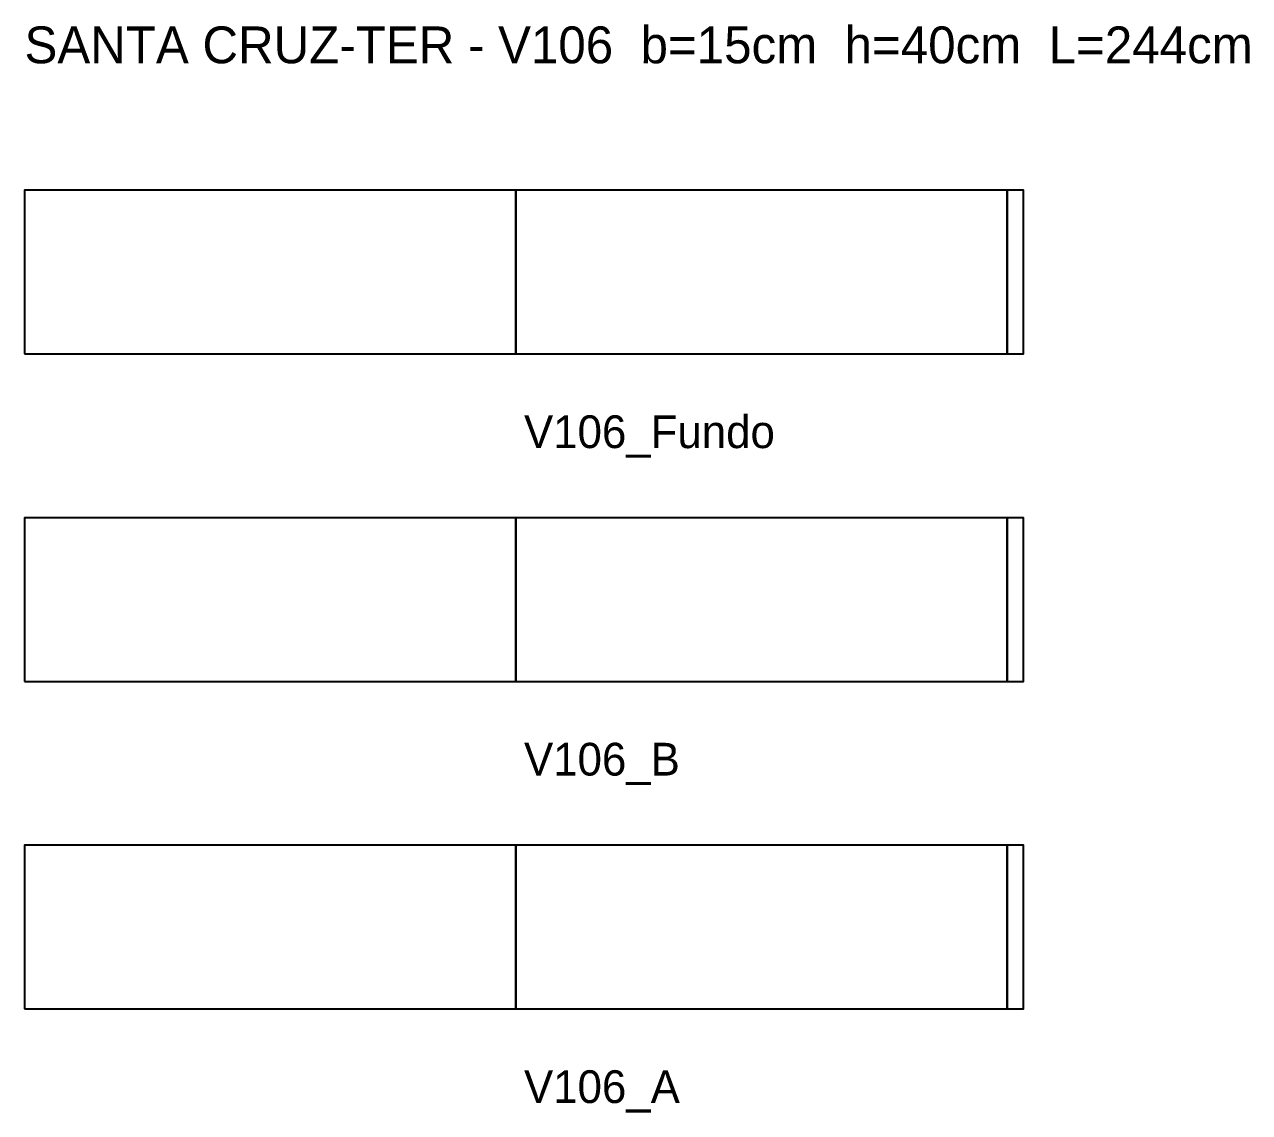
# Model space of a CAD drawing. Header units: metres. Extents: x -175 to 133895, y -11125 to 31642.
# Drawn here: x 131551.9 to 131851.1, y 30285.7 to 30551.5 of the extents above; entities that cross this region are included whole.
import ezdxf

# ---------------------------------------------------------------- set-up
doc = ezdxf.new("R2010")
doc.units = ezdxf.units.M

msp = doc.modelspace()

# ---------------------------------------------------------------- linework, layer by layer
at = {"layer": 'Paineis'}
for points in [[(131551.88, 30471.05), (131671.88, 30471.05), (131671.88, 30511.05), (131551.88, 30511.05)], [(131671.88, 30471.05), (131791.88, 30471.05), (131791.88, 30511.05), (131671.88, 30511.05)], [(131791.88, 30471.05), (131795.88, 30471.05), (131795.88, 30511.05), (131791.88, 30511.05)], [(131551.88, 30391.05), (131671.88, 30391.05), (131671.88, 30431.05), (131551.88, 30431.05)], [(131671.88, 30391.05), (131791.88, 30391.05), (131791.88, 30431.05), (131671.88, 30431.05)], [(131791.88, 30391.05), (131795.88, 30391.05), (131795.88, 30431.05), (131791.88, 30431.05)], [(131551.88, 30311.05), (131671.88, 30311.05), (131671.88, 30351.05), (131551.88, 30351.05)], [(131671.88, 30311.05), (131791.88, 30311.05), (131791.88, 30351.05), (131671.88, 30351.05)], [(131791.88, 30311.05), (131795.88, 30311.05), (131795.88, 30351.05), (131791.88, 30351.05)]]:
    msp.add_lwpolyline(points, close=True, dxfattribs=at)

# ---------------------------------------------------------------- texts
at = {"layer": 'NOMENCLATURA', "insert": (131551.88, 30551.05), "char_height": 9, "attachment_point": 1}
msp.add_mtext('SANTA CRUZ-TER - V106  b=15cm  h=40cm  L=244cm', dxfattribs=at)
at = {"layer": 'Texto Secao', "char_height": 8, "attachment_point": 1}
for s, insert in [('V106_Fundo', (131673.88, 30456.05)), ('V106_B', (131673.88, 30376.05)), ('V106_A', (131673.88, 30296.05))]:
    msp.add_mtext(s, dxfattribs=dict(at, insert=insert))

doc.saveas('drawing.dxf')
